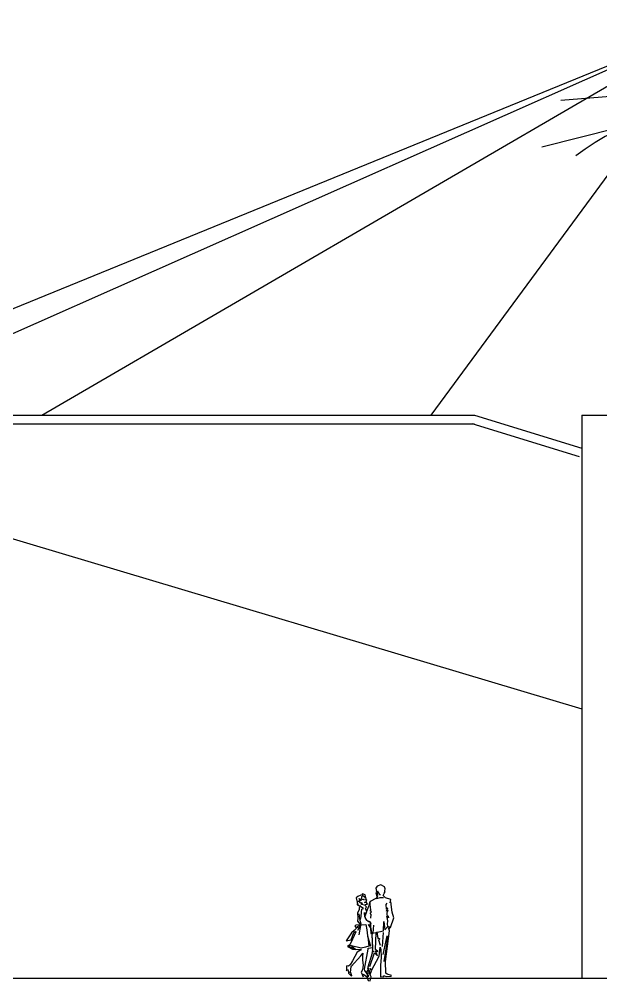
# Model space of a CAD drawing. Extents: x 115 to 1469, y 94 to 338.
# Drawn here: x 234.07 to 243.98, y 211.66 to 228.06 of the extents above; entities that cross this region are included whole.
import ezdxf

# ---------------------------------------------------------------- set-up
doc = ezdxf.new("R2010")
doc.units = 0
doc.layers.get('0').update_dxf_attribs({"linetype": 'CONTINUOUS'})
doc.layers.add('1', color=7, linetype='CONTINUOUS')

# ---------------------------------------------------------------- blocks, each defined once
blk = doc.blocks.new('BIFMAN13')
for points in [[(0.2, 1.792), (0.134, 1.769), (0.107, 1.728), (0.115, 1.663), (0.107, 1.639), (0.125, 1.57), (0.139, 1.564), (0.105, 1.525), (-0.005, 1.469), (-0.02, 1.451), (-0.037, 1.371), (-0.108, 1.189), (-0.102, 1.145), (-0.078, 1.108), (-0.006, 1.073), (0.011, 0.844), (0.038, 0.851), (0.026, 0.836), (0.042, 0.538), (0.033, 0.52), (0.065, 0.498), (0.025, 0.483), (0.036, 0.466), (-0.049, 0.196), (-0.058, 0.164), (-0.033, 0.173), (-0.074, 0.099), (-0.044, 0.072), (-0.056, 0.076), (-0.064, -0.009), (-0.043, -0.063), (-0.005, -0.072), (0.013, 0.002), (-0.017, 0.068), (-0.027, 0.071), (-0.03, 0.143), (-0.005, 0.049), (0.02, 0.12), (-0.002, 0.164), (0.018, 0.128), (0.173, 0.406), (0.192, 0.583), (0.2, 0.539), (0.206, 0.379), (0.197, 0.234), (0.199, 0.029), (0.194, 0.005), (0.261, 0.012), (0.252, 0.026), (0.275, 0.026), (0.306, 0.009), (0.403, 0.018), (0.408, 0.034), (0.327, 0.06), (0.301, 0.079), (0.293, 0.303), (0.37, 0.899), (0.348, 0.955), (0.37, 0.931), (0.38, 0.968), (0.354, 0.974), (0.387, 0.965), (0.454, 1.152), (0.424, 1.262), (0.396, 1.462), (0.385, 1.442), (0.397, 1.505), (0.296, 1.541), (0.248, 1.588), (0.274, 1.637), (0.289, 1.712), (0.273, 1.755)], [(-0.071, 1.281), (-0.097, 1.326), (-0.074, 1.368), (-0.106, 1.396), (-0.104, 1.413), (-0.059, 1.418), (-0.079, 1.45), (-0.112, 1.451), (-0.076, 1.461), (-0.084, 1.479), (-0.072, 1.492), (-0.081, 1.505), (-0.096, 1.508), (-0.08, 1.513), (-0.086, 1.543), (-0.101, 1.596), (-0.151, 1.619), (-0.158, 1.608), (-0.15, 1.595), (-0.186, 1.591), (-0.245, 1.568), (-0.274, 1.537), (-0.258, 1.456), (-0.245, 1.412), (-0.263, 1.424), (-0.247, 1.395), (-0.214, 1.384), (-0.196, 1.392), (-0.196, 1.367), (-0.221, 1.352), (-0.22, 1.306), (-0.251, 1.248), (-0.241, 1.144), (-0.252, 1.088), (-0.195, 1.015), (-0.28, 1.007), (-0.304, 0.99), (-0.268, 0.95), (-0.317, 0.902), (-0.368, 0.863), (-0.473, 0.704), (-0.374, 0.722), (-0.323, 0.868), (-0.291, 0.891), (-0.285, 0.878), (-0.35, 0.734), (-0.4, 0.625), (-0.445, 0.597), (-0.349, 0.544), (-0.235, 0.539), (-0.179, 0.541), (-0.194, 0.523), (-0.256, 0.485), (-0.346, 0.317), (-0.39, 0.239), (-0.428, 0.214), (-0.46, 0.217), (-0.461, 0.2), (-0.467, 0.12), (-0.446, 0.153), (-0.432, 0.128), (-0.427, 0.078), (-0.38, 0.031), (-0.359, 0.025), (-0.382, 0.081), (-0.403, 0.105), (-0.387, 0.089), (-0.376, 0.207), (-0.189, 0.412), (-0.146, 0.462), (-0.155, 0.405), (-0.156, 0.326), (-0.143, 0.23), (-0.154, 0.143), (-0.179, 0.097), (-0.14, 0.004), (-0.148, 0.056), (-0.125, 0.051), (-0.076, 0.01), (-0.033, 0.019), (-0.111, 0.13), (-0.112, 0.156), (-0.044, 0.54), (-0.046, 0.559), (0.044, 0.578), (0.034, 0.83), (0.013, 0.947), (-0.04, 1.024), (0.004, 1.013), (0.013, 1.057), (-0.046, 1.078), (-0.075, 1.106), (-0.109, 1.171), (-0.113, 1.256), (-0.097, 1.205), (-0.071, 1.276)]]:
    blk.add_lwpolyline(points, close=True)
for points in [[(-0.113, 1.396), (-0.176, 1.41), (-0.176, 1.432), (-0.151, 1.428), (-0.166, 1.445), (-0.179, 1.437), (-0.207, 1.441), (-0.202, 1.46), (-0.239, 1.478), (-0.2, 1.477), (-0.218, 1.524), (-0.179, 1.485), (-0.176, 1.498), (-0.196, 1.514), (-0.169, 1.523), (-0.169, 1.567), (-0.146, 1.584), (-0.094, 1.548)], [(-0.164, 1.51), (-0.136, 1.516), (-0.119, 1.511), (-0.136, 1.505), (-0.12, 1.498)], [(0.132, 1.676), (0.124, 1.671), (0.127, 1.656), (0.135, 1.641), (0.132, 1.625), (0.139, 1.588)], [(0.125, 1.527), (0.191, 1.543), (0.251, 1.545)], [(0.126, 1.672), (0.139, 1.674), (0.152, 1.648), (0.179, 1.607), (0.199, 1.602)], [(0.276, 1.671), (0.281, 1.647), (0.268, 1.636)], [(-0.194, 1.121), (-0.177, 1.18), (-0.175, 1.263), (-0.169, 1.318), (-0.136, 1.334), (-0.184, 1.364)], [(0.009, 1.142), (0.012, 1.217), (-0.007, 1.241), (0.022, 1.266), (-0.002, 1.287), (0.008, 1.309), (-0.004, 1.409), (-0.003, 1.447)], [(0.059, 1.01), (0.048, 0.853), (0.162, 0.879), (0.253, 0.898), (0.262, 1.079), (0.278, 0.918), (0.341, 0.98), (0.332, 1.034), (0.339, 1.088), (0.332, 1.134), (0.32, 1.18), (0.346, 1.19), (0.352, 1.148), (0.325, 1.203), (0.324, 1.255), (0.342, 1.291), (0.315, 1.282), (0.34, 1.338), (0.314, 1.322), (0.305, 1.413), (0.325, 1.437)], [(-0.225, 0.951), (-0.253, 0.963), (-0.253, 0.985), (-0.211, 1.001), (-0.18, 1.027), (-0.195, 1.076), (-0.205, 1.141), (-0.218, 1.231)], [(-0.176, 1.015), (-0.091, 1.024), (-0.072, 0.92), (-0.057, 0.799), (0, 0.598), (-0.05, 0.79), (-0.029, 0.6), (-0.096, 0.579), (-0.177, 0.564), (-0.366, 0.61), (-0.284, 0.536), (-0.438, 0.594), (-0.36, 0.621)], [(-0.246, 0.912), (-0.19, 0.999), (-0.226, 0.824)], [(-0.014, 0.203), (0.078, 0.47), (0.14, 0.414), (0.096, 0.512), (0.143, 0.495), (0.099, 0.539), (0.109, 0.863)], [(0.122, 0.876), (0.147, 0.749), (0.159, 0.759), (0.186, 0.746), (0.169, 0.733), (0.157, 0.724), (0.192, 0.618)], [(0.25, 0.865), (0.228, 0.595)], [(0.316, 0.803), (0.24, 0.436)], [(0.338, 0.794), (0.259, 0.306)]]:
    blk.add_lwpolyline(points)

msp = doc.modelspace()

# ---------------------------------------------------------------- linework, layer by layer
at = {"color": 3}
for p, q in [((245.952, 226.887), (243.293, 226.67)), ((245.952, 226.887), (243.293, 226.67)), ((244.258, 226.201), (242.97, 225.874)), ((244.258, 226.201), (242.97, 225.874))]:
    msp.add_line(p, q, dxfattribs=at)
msp.add_ellipse((250.872, 223.677), major_axis=(-8.418, 0.298), ratio=0.442679, start_param=4.633715, end_param=5.781687, dxfattribs=at)
msp.add_ellipse((250.872, 223.677), major_axis=(-8.418, 0.298), ratio=0.442679, start_param=4.633715, end_param=5.781687, dxfattribs=at)
at = {"layer": '1', "color": 1}
for p, q in [((246.043, 228.054), (229.53, 221.309)), ((246.043, 228.054), (229.53, 221.309)), ((246.043, 228.057), (230.828, 221.309)), ((246.043, 228.057), (230.828, 221.309)), ((234.453, 221.309), (246.043, 228.054)), ((234.453, 221.309), (246.043, 228.054)), ((246.043, 228.054), (241.082, 221.309)), ((246.043, 228.054), (241.082, 221.309)), ((227.401, 221.159), (243.653, 216.302)), ((227.401, 221.159), (243.653, 216.302))]:
    msp.add_line(p, q, dxfattribs=at)
at = {"layer": '1', "color": 6}
for p, q in [((227.401, 221.309), (241.826, 221.309)), ((227.401, 221.309), (241.826, 221.309)), ((227.401, 221.159), (241.826, 221.159)), ((227.401, 221.159), (241.826, 221.159)), ((241.782, 221.165), (243.608, 220.603)), ((241.782, 221.165), (243.608, 220.603)), ((241.826, 221.309), (243.653, 220.746)), ((241.826, 221.309), (243.653, 220.746)), ((243.653, 221.309), (243.653, 211.709)), ((243.653, 221.309), (243.653, 211.709)), ((243.653, 221.309), (271.323, 221.309)), ((243.653, 221.309), (271.323, 221.309)), ((218.903, 211.709), (283.981, 211.709)), ((218.903, 211.709), (283.981, 211.709))]:
    msp.add_line(p, q, dxfattribs=at)

# ---------------------------------------------------------------- block references
at = {"layer": '1', "color": 21, "xscale": 0.8777679368177047, "yscale": 0.8777679368177118, "zscale": 0.8777679368177085}
msp.add_blockref('BIFMAN13', (240.051, 211.726), dxfattribs=at)
msp.add_blockref('BIFMAN13', (240.051, 211.726), dxfattribs=at)

doc.saveas('drawing.dxf')
